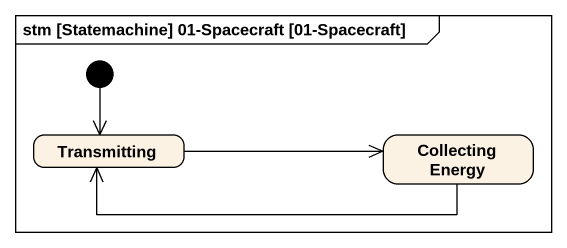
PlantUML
@startuml
mainframe stm [Statemachine] 01-Spacecraft [01-Spacecraft]
hide empty description
state Transmitting
state "Collecting Energy" as Collecting_Energy
[*] --> Transmitting
Transmitting -right-> Collecting_Energy
Collecting_Energy -left-> Transmitting
@enduml
